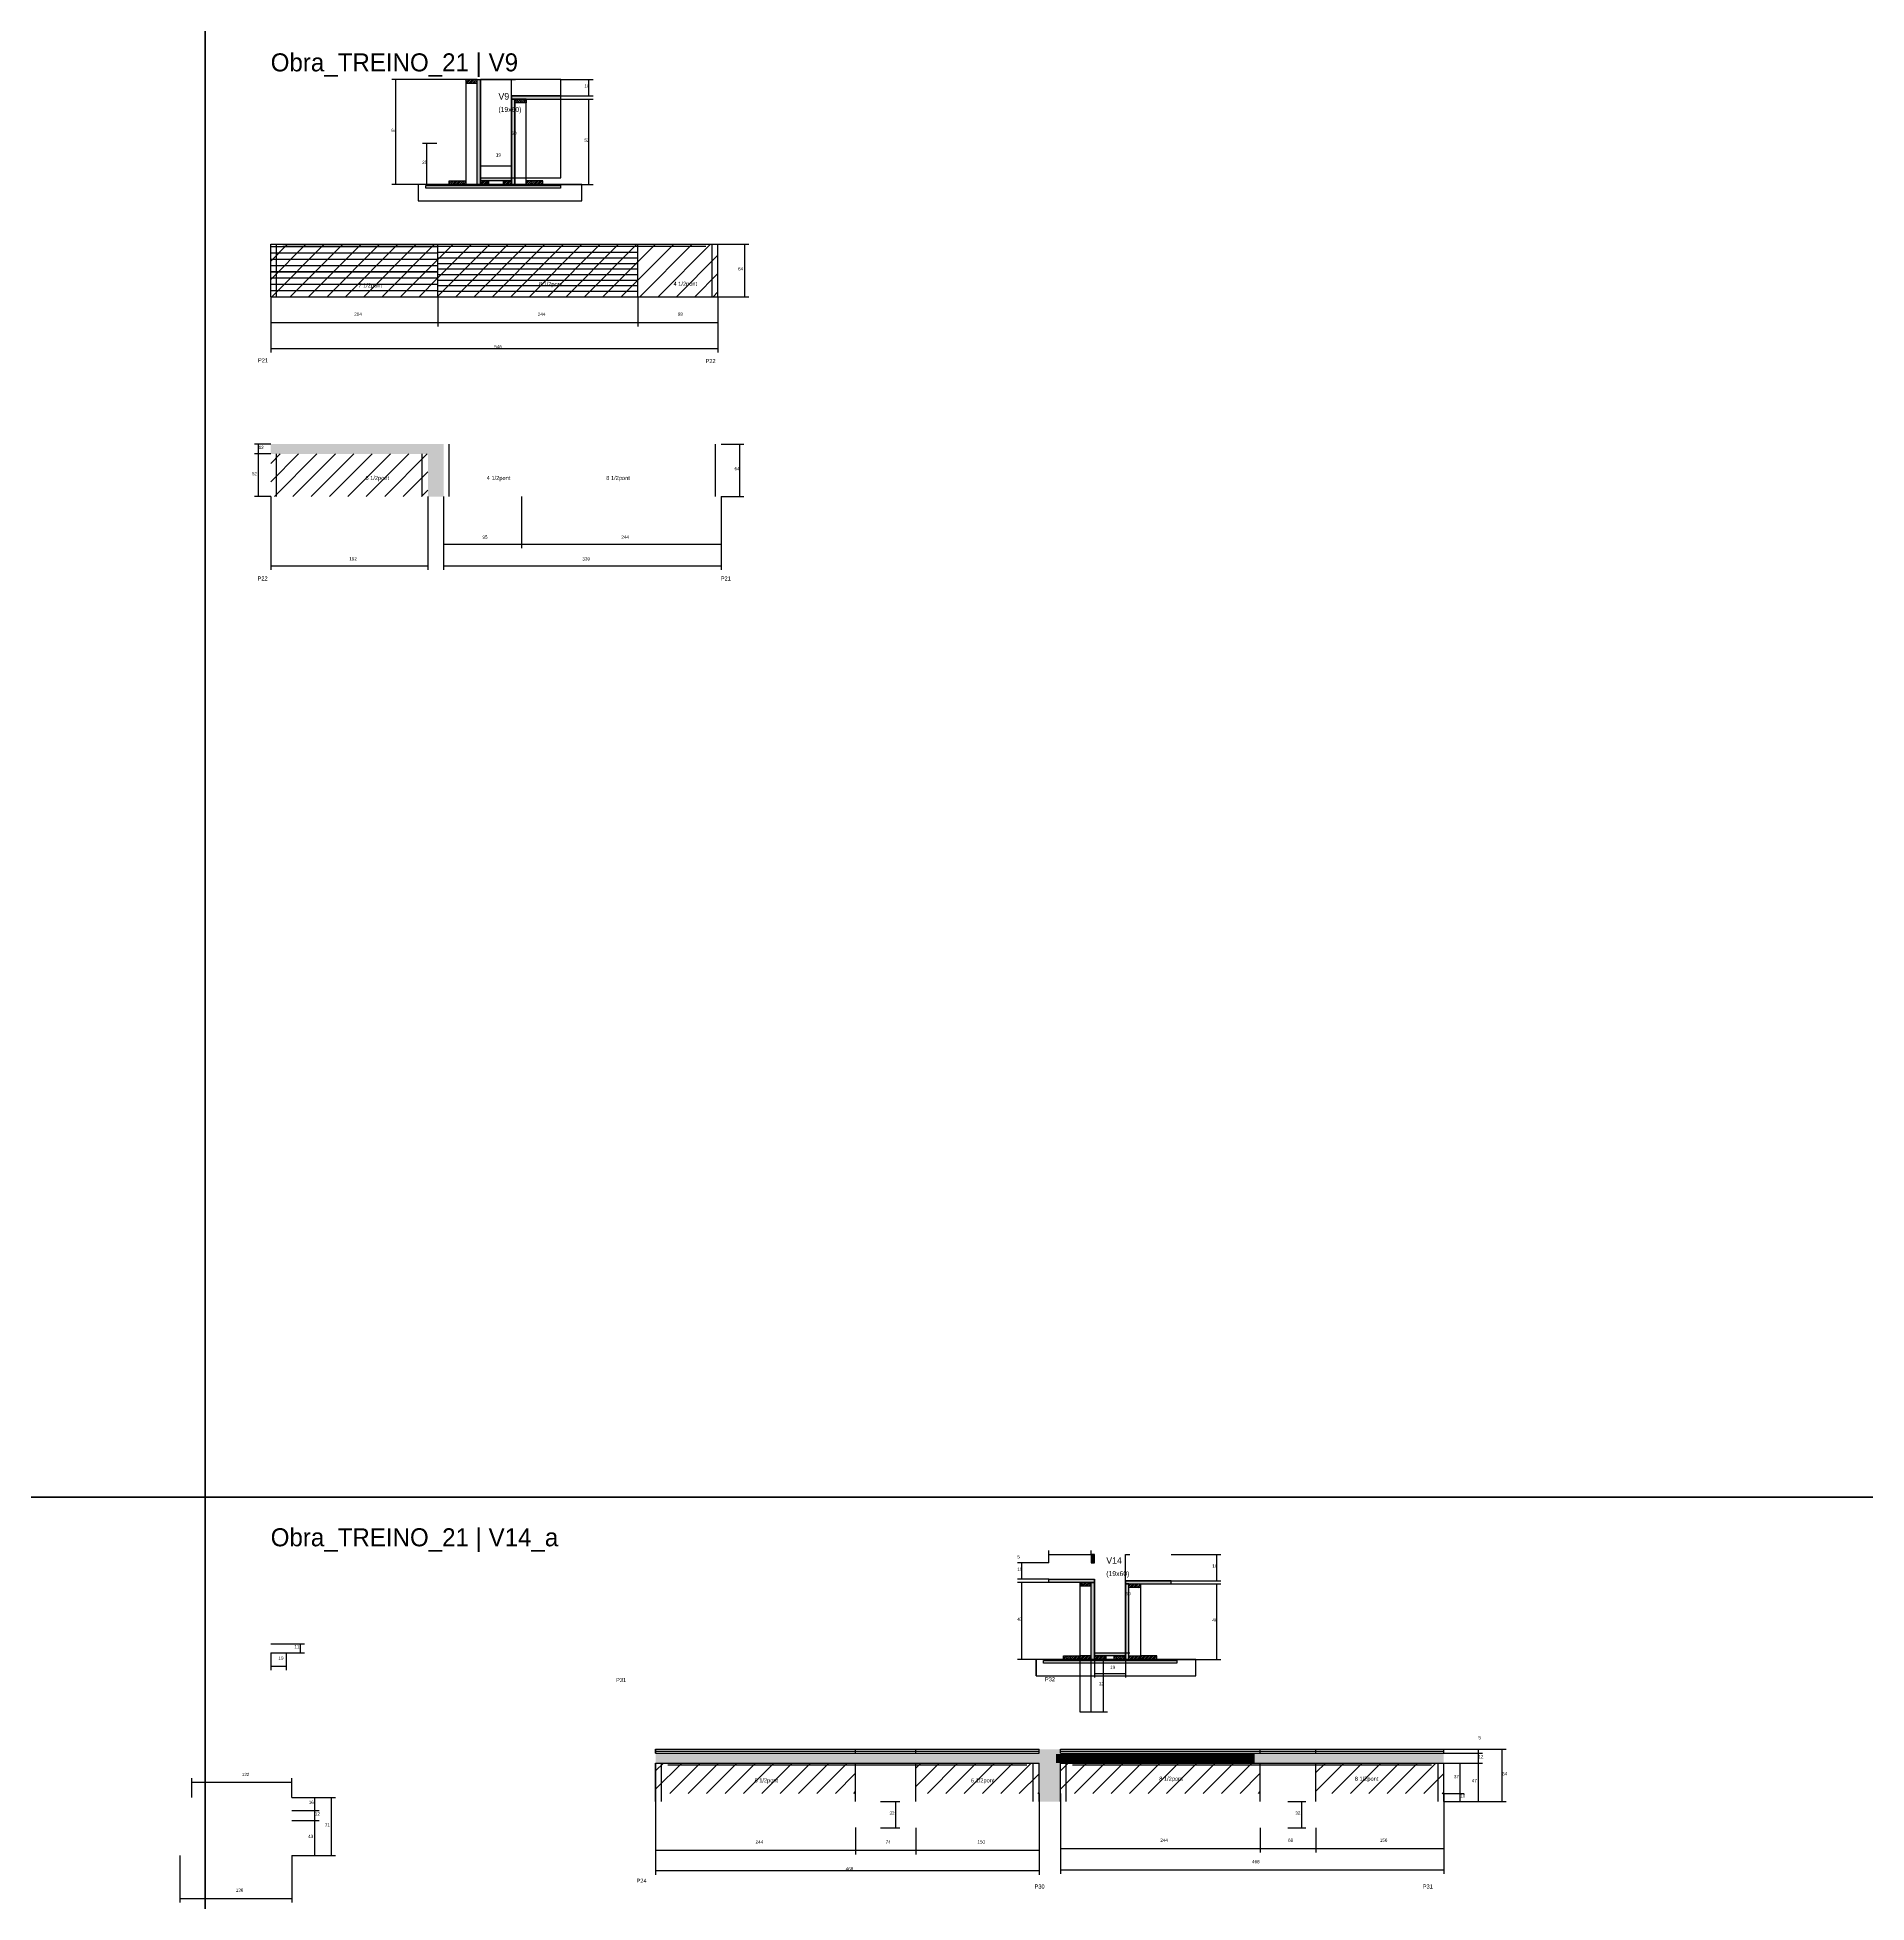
# Model space of a CAD drawing. Header units: metres. Extents: x -41 to 34800, y -36000 to 1848.
# Drawn here: x 8495 to 10728, y -22095 to -19818 of the extents above; entities that cross this region are included whole.
import ezdxf

# ---------------------------------------------------------------- set-up
doc = ezdxf.new("R2010")
doc.units = ezdxf.units.M
for name, color, linetype in [('CELL_BORDER', 8, 'Continuous'), ('CONCRETO', 251, 'Continuous'), ('COTA', 4, 'Continuous'), ('Cota Seção (2x)', 4, 'Continuous'), ('detalhes', 7, 'Continuous'), ('Hachura', 253, 'Continuous'), ('LABEL_ID', 3, 'Continuous'), ('Madeira', 126, 'Continuous'), ('NOMENCLATURA', 7, 'Continuous'), ('Painéis', 200, 'Continuous'), ('SARR_2.2x7', 40, 'Continuous'), ('SARR_EDITAR', 141, 'Continuous'), ('SCO-___-LAJ', 4, 'Continuous'), ('Texto Seção', 7, 'Continuous')]:
    doc.layers.add(name, color=color, linetype=linetype)

msp = doc.modelspace()

# ---------------------------------------------------------------- hatches: boundary and pattern name
at = {"layer": 'COTA'}
h = msp.add_hatch(dxfattribs=at)
h.set_pattern_fill('AR-CONC', scale=0.03)
h.paths.add_polyline_path([(8972, -20378.9), (8991, -20378.9), (8991, -20314.9), (8780, -20314.9), (8780, -20326.9), (8972, -20326.9)])
h = msp.add_hatch(dxfattribs=at)
h.set_pattern_fill('AR-CONC', scale=0.03)
h.paths.add_polyline_path([(9717.9, -21971.6), (9743.9, -21971.6), (9743.9, -21924.6), (10211.9, -21924.6), (10211.9, -21912.6), (9743.9, -21912.6), (9743.9, -21907.6), (9717.9, -21907.6), (9717.9, -21912.6), (9249.9, -21912.6), (9249.9, -21924.6), (9717.9, -21924.6)])
at = {"layer": 'Hachura'}
h = msp.add_hatch(dxfattribs=at)
h.set_pattern_fill('ANSI31', scale=0.5)
h.paths.add_polyline_path([(9018, -19870), (9018, -19874.4), (9018, -19874.4), (9032, -19874.4), (9032, -19874.4), (9032, -19870), (9032, -19870), (9018, -19870)])
h = msp.add_hatch(color=8, dxfattribs=at)
h.dxf.hatch_style = 1
h.paths.add_polyline_path([(9032, -19870), (9036, -19870), (9036, -19870), (9036, -19998), (9036, -19998), (9032, -19998), (9032, -19998), (9032, -19870)])
h = msp.add_hatch(color=8, dxfattribs=at)
h.dxf.hatch_style = 1
h.paths.add_polyline_path([(9134, -19894), (9134, -19890), (9134, -19890), (9074, -19890), (9074, -19890), (9074, -19894), (9074, -19894), (9134, -19894)])
h = msp.add_hatch(color=8, dxfattribs=at)
h.dxf.hatch_style = 1
h.paths.add_polyline_path([(9078, -19894), (9074, -19894), (9074, -19894), (9074, -19998), (9074, -19998), (9078, -19998), (9078, -19998), (9078, -19894)])
h = msp.add_hatch(dxfattribs=at)
h.set_pattern_fill('ANSI31', scale=0.5)
h.paths.add_polyline_path([(9092, -19894), (9092, -19898.4), (9092, -19898.4), (9078, -19898.4), (9078, -19898.4), (9078, -19894), (9078, -19894), (9092, -19894)])
h = msp.add_hatch(dxfattribs=at)
h.set_pattern_fill('ANSI31', scale=0.5)
h.paths.add_polyline_path([(8998, -19998), (8998, -19993.6), (8998, -19993.6), (9018, -19993.6), (9018, -19993.6), (9018, -19998), (9018, -19998), (8998, -19998)])
h = msp.add_hatch(color=8, dxfattribs=at)
h.dxf.hatch_style = 1
h.paths.add_polyline_path([(9036, -19993.6), (9036, -19990), (9036, -19990), (9074, -19990), (9074, -19990), (9074, -19993.6), (9074, -19993.6), (9036, -19993.6)])
h = msp.add_hatch(dxfattribs=at)
h.set_pattern_fill('ANSI31', scale=0.5)
h.paths.add_polyline_path([(9036, -19998), (9036, -19993.6), (9036, -19993.6), (9046, -19993.6), (9046, -19993.6), (9046, -19998), (9046, -19998), (9036, -19998)])
h = msp.add_hatch(dxfattribs=at)
h.set_pattern_fill('ANSI31', scale=0.5)
h.paths.add_polyline_path([(9064, -19998), (9064, -19993.6), (9064, -19993.6), (9074, -19993.6), (9074, -19993.6), (9074, -19998), (9074, -19998), (9064, -19998)])
h = msp.add_hatch(dxfattribs=at)
h.set_pattern_fill('ANSI31', scale=0.5)
h.paths.add_polyline_path([(9112, -19998), (9112, -19993.6), (9112, -19993.6), (9092, -19993.6), (9092, -19993.6), (9092, -19998), (9092, -19998), (9112, -19998)])
h = msp.add_hatch(dxfattribs=at)
h.set_pattern_fill('ANSI31', scale=5)
h.paths.add_polyline_path([(8984, -20135), (8984, -20071), (8780, -20071), (8780, -20135)])
h = msp.add_hatch(dxfattribs=at)
h.set_pattern_fill('ANSI31', scale=5)
h.paths.add_polyline_path([(9228, -20135), (9228, -20071), (8984, -20071), (8984, -20135)])
h = msp.add_hatch(dxfattribs=at)
h.set_pattern_fill('ANSI31', scale=5)
h.paths.add_polyline_path([(9228, -20071), (9228, -20135), (9326, -20135), (9326, -20071)])
h = msp.add_hatch(dxfattribs=at)
h.set_pattern_fill('ANSI31', scale=5)
h.paths.add_polyline_path([(8972, -20326.9), (8780, -20326.9), (8780, -20378.9), (8972, -20378.9)])
h = msp.add_hatch(color=8, dxfattribs=at)
h.dxf.hatch_style = 1
h.paths.add_polyline_path([(9785.6, -21670), (9781.6, -21670), (9781.6, -21670), (9781.6, -21680), (9781.6, -21680), (9785.6, -21680), (9785.6, -21680), (9785.6, -21670)])
h = msp.add_hatch(color=8, dxfattribs=at)
h.dxf.hatch_style = 1
h.paths.add_polyline_path([(9730, -21704), (9730, -21700), (9730, -21700), (9785.6, -21700), (9785.6, -21700), (9785.6, -21704), (9785.6, -21704), (9730, -21704)])
h = msp.add_hatch(dxfattribs=at)
h.set_pattern_fill('ANSI31', scale=0.5)
h.paths.add_polyline_path([(9781.6, -21708.4), (9781.6, -21704), (9781.6, -21704), (9767.6, -21704), (9767.6, -21704), (9767.6, -21708.4), (9767.6, -21708.4), (9781.6, -21708.4)])
h = msp.add_hatch(color=8, dxfattribs=at)
h.dxf.hatch_style = 1
h.paths.add_polyline_path([(9781.6, -21704), (9785.6, -21704), (9785.6, -21704), (9785.6, -21798), (9785.6, -21798), (9781.6, -21798), (9781.6, -21798), (9781.6, -21704)])
h = msp.add_hatch(color=8, dxfattribs=at)
h.dxf.hatch_style = 1
h.paths.add_polyline_path([(9879.2, -21706), (9879.2, -21702), (9879.2, -21702), (9823.6, -21702), (9823.6, -21702), (9823.6, -21706), (9823.6, -21706), (9879.2, -21706)])
h = msp.add_hatch(color=8, dxfattribs=at)
h.dxf.hatch_style = 1
h.paths.add_polyline_path([(9827.6, -21706), (9823.6, -21706), (9823.6, -21706), (9823.6, -21798), (9823.6, -21798), (9827.6, -21798), (9827.6, -21798), (9827.6, -21706)])
h = msp.add_hatch(dxfattribs=at)
h.set_pattern_fill('ANSI31', scale=0.5)
h.paths.add_polyline_path([(9827.6, -21710.4), (9827.6, -21706), (9827.6, -21706), (9841.6, -21706), (9841.6, -21706), (9841.6, -21710.4), (9841.6, -21710.4), (9827.6, -21710.4)])
h = msp.add_hatch(dxfattribs=at)
h.set_pattern_fill('ANSI31', scale=0.5)
h.paths.add_polyline_path([(9747.6, -21798), (9747.6, -21793.6), (9747.6, -21793.6), (9767.6, -21793.6), (9767.6, -21793.6), (9767.6, -21798), (9767.6, -21798), (9747.6, -21798)])
h = msp.add_hatch(dxfattribs=at)
h.set_pattern_fill('ANSI31', scale=0.5)
h.paths.add_polyline_path([(9781.6, -21798), (9781.6, -21793.6), (9781.6, -21793.6), (9767.6, -21793.6), (9767.6, -21793.6), (9767.6, -21798), (9767.6, -21798), (9781.6, -21798)])
h = msp.add_hatch(color=8, dxfattribs=at)
h.dxf.hatch_style = 1
h.paths.add_polyline_path([(9785.6, -21793.6), (9785.6, -21790), (9785.6, -21790), (9823.6, -21790), (9823.6, -21790), (9823.6, -21793.6), (9823.6, -21793.6), (9785.6, -21793.6)])
h = msp.add_hatch(dxfattribs=at)
h.set_pattern_fill('ANSI31', scale=0.5)
h.paths.add_polyline_path([(9785.6, -21798), (9785.6, -21793.6), (9785.6, -21793.6), (9799.6, -21793.6), (9799.6, -21793.6), (9799.6, -21798), (9799.6, -21798), (9785.6, -21798)])
h = msp.add_hatch(dxfattribs=at)
h.set_pattern_fill('ANSI31', scale=0.5)
h.paths.add_polyline_path([(9809.6, -21798), (9809.6, -21793.6), (9809.6, -21793.6), (9823.6, -21793.6), (9823.6, -21793.6), (9823.6, -21798), (9823.6, -21798), (9809.6, -21798)])
h = msp.add_hatch(dxfattribs=at)
h.set_pattern_fill('ANSI31', scale=0.5)
h.paths.add_polyline_path([(9827.6, -21798), (9827.6, -21793.6), (9827.6, -21793.6), (9841.6, -21793.6), (9841.6, -21793.6), (9841.6, -21798), (9841.6, -21798), (9827.6, -21798)])
h = msp.add_hatch(dxfattribs=at)
h.set_pattern_fill('ANSI31', scale=0.5)
h.paths.add_polyline_path([(9861.6, -21798), (9861.6, -21793.6), (9861.6, -21793.6), (9841.6, -21793.6), (9841.6, -21793.6), (9841.6, -21798), (9841.6, -21798), (9861.6, -21798)])
h = msp.add_hatch(dxfattribs=at)
h.set_pattern_fill('ANSI31', scale=5)
h.paths.add_polyline_path([(9493.9, -21961.6), (9493.9, -21924.6), (9249.9, -21924.6), (9249.9, -21961.6)])
h = msp.add_hatch(dxfattribs=at)
h.set_pattern_fill('ANSI31', scale=5)
h.paths.add_polyline_path([(9717.9, -21924.6), (9567.4, -21924.6), (9567.4, -21961.6), (9717.9, -21961.6)])
h = msp.add_hatch(dxfattribs=at)
h.set_pattern_fill('ANSI31', scale=5)
h.paths.add_polyline_path([(9743.9, -21924.6), (9743.9, -21961.6), (9987.9, -21961.6), (9987.9, -21924.6)])
h = msp.add_hatch(dxfattribs=at)
h.set_pattern_fill('ANSI31', scale=5)
h.paths.add_polyline_path([(10055.9, -21924.6), (10055.9, -21961.6), (10211.9, -21961.6), (10211.9, -21924.6)])

# ---------------------------------------------------------------- linework, layer by layer
at = {"layer": 'CELL_BORDER'}
for points in [[(5800, -21600), (8700, -21600), (8700, -19800), (5800, -19800)], [(8700, -21600), (11600, -21600), (11600, -19800), (8700, -19800)], [(5800, -23400), (8700, -23400), (8700, -21600), (5800, -21600)], [(8700, -23400), (11600, -23400), (11600, -21600), (8700, -21600)]]:
    msp.add_lwpolyline(points, close=True, dxfattribs=at)
at = {"layer": 'CONCRETO'}
for points in [[(9134, -19890), (9134, -19870), (9036, -19870), (9036, -19870), (9036, -19870), (9036, -19990), (9074, -19990), (9074, -19900), (9074, -19890)], [(9036, -19990), (9134, -19990), (9134, -19870), (9036, -19870)]]:
    msp.add_lwpolyline(points, close=True, dxfattribs=at)
at = {"layer": 'COTA'}
for p, q in [((9018, -19870), (8927.7, -19870)), ((8932.7, -19998), (8932.7, -19870)), ((9134, -19870), (9173.5, -19870)), ((9168.5, -19890), (9168.5, -19870)), ((9092, -19894), (9173.5, -19894)), ((9134, -19890), (9173.5, -19890)), ((9168.5, -19998), (9168.5, -19894)), ((8983, -19948), (8965.5, -19948)), ((8970.5, -19998), (8970.5, -19948)), ((8998, -19998), (8927.7, -19998)), ((8989.9, -19998), (8965.5, -19998)), ((9112, -19998), (9173.5, -19998)), ((9326, -20071), (9363.7, -20071)), ((9358.7, -20135), (9358.7, -20071)), ((8780, -20135), (8780, -20171.4)), ((8780, -20135), (8780, -20203.1)), ((8984, -20135), (8984, -20171.4)), ((8984, -20135), (8984, -20171.4)), ((9228, -20135), (9228, -20171.4)), ((9228, -20135), (9228, -20171.4)), ((9326, -20135), (9326, -20203.1)), ((9326, -20135), (9326, -20171.4)), ((9326, -20135), (9363.7, -20135)), ((8780, -20166.4), (8984, -20166.4)), ((8984, -20166.4), (9228, -20166.4)), ((9228, -20166.4), (9326, -20166.4)), ((8780, -20198.1), (9326, -20198.1)), ((8780, -20314.9), (8760.3, -20314.9)), ((8780, -20326.9), (8760.3, -20326.9)), ((8780, -20326.9), (8760.3, -20326.9)), ((8765.3, -20326.9), (8765.3, -20314.9)), ((8765.3, -20378.9), (8765.3, -20326.9)), ((9330, -20314.9), (9357.7, -20314.9)), ((9352.7, -20378.9), (9352.7, -20314.9)), ((8780, -20378.9), (8760.3, -20378.9)), ((8780, -20378.9), (8780, -20468.4)), ((8972, -20378.9), (8972, -20468.4)), ((8991, -20378.9), (8991, -20441.9)), ((8991, -20378.9), (8991, -20468.4)), ((9086, -20378.9), (9086, -20441.9)), ((9086, -20378.9), (9086, -20441.9)), ((9330, -20378.9), (9330, -20441.9)), ((9330, -20378.9), (9330, -20468.4)), ((9330, -20378.9), (9357.7, -20378.9)), ((8991, -20436.9), (9086, -20436.9)), ((9086, -20436.9), (9330, -20436.9)), ((8780, -20463.4), (8972, -20463.4)), ((8991, -20463.4), (9330, -20463.4)), ((9730, -21680), (9730, -21665)), ((9730, -21670), (9781.6, -21670)), ((9781.6, -21670), (9781.6, -21665)), ((9879.2, -21670), (9939.9, -21670)), ((9934.9, -21702), (9934.9, -21670)), ((9730, -21680), (9691.8, -21680)), ((9696.8, -21700), (9696.8, -21680)), ((9730, -21700), (9691.8, -21700)), ((9730, -21704), (9691.8, -21704)), ((9696.8, -21798), (9696.8, -21704)), ((9879.2, -21702), (9939.9, -21702)), ((9879.2, -21706), (9939.9, -21706)), ((9934.9, -21798), (9934.9, -21706)), ((8799, -21779.1), (8821.4, -21779.1)), ((8816.4, -21790.1), (8816.4, -21779.1)), ((8780, -21790.1), (8780, -21811.2)), ((8780, -21806.2), (8799, -21806.2)), ((8799, -21790.1), (8799, -21811.2)), ((8799, -21790.1), (8821.4, -21790.1)), ((9747.6, -21798), (9691.8, -21798)), ((9781.6, -21798), (9801.5, -21798)), ((9785.6, -21798), (9785.6, -21820.2)), ((9796.5, -21862), (9796.5, -21798)), ((9823.6, -21798), (9823.6, -21820.2)), ((9871.2, -21798), (9939.9, -21798)), ((9785.6, -21815.2), (9823.6, -21815.2)), ((9781.6, -21862), (9801.5, -21862)), ((10211.9, -21907.6), (10259.2, -21907.6)), ((10211.9, -21907.6), (10288.2, -21907.6)), ((10211.9, -21912.6), (10259.2, -21912.6)), ((10211.9, -21912.6), (10259.2, -21912.6)), ((10254.2, -21912.6), (10254.2, -21907.6)), ((10254.2, -21924.6), (10254.2, -21912.6)), ((10283.2, -21971.6), (10283.2, -21907.6)), ((8683.7, -21966.5), (8683.7, -21943)), ((8805.7, -21966.5), (8805.7, -21943)), ((10211.9, -21924.6), (10259.2, -21924.6)), ((10211.9, -21924.6), (10259.2, -21924.6)), ((10211.9, -21924.6), (10237, -21924.6)), ((10232, -21961.6), (10232, -21924.6)), ((10254.2, -21971.6), (10254.2, -21924.6)), ((8683.7, -21948), (8805.7, -21948)), ((8805.7, -21966.5), (8859.3, -21966.5)), ((8805.7, -21966.5), (8839, -21966.5)), ((8834, -21982.5), (8834, -21966.5)), ((8854.3, -22037.5), (8854.3, -21966.5)), ((9249.9, -21961.6), (9249.9, -22036)), ((9249.9, -21961.6), (9249.9, -22060.8)), ((9717.9, -21961.6), (9717.9, -22060.8)), ((9743.9, -21961.6), (9743.9, -22059.9)), ((10211.9, -21961.6), (10211.9, -22059.9)), ((10211.9, -21961.6), (10237, -21961.6)), ((10211.9, -21961.6), (10237, -21961.6)), ((10232, -21971.6), (10232, -21961.6)), ((8805.7, -21982.5), (8839, -21982.5)), ((8805.7, -21982.5), (8839, -21982.5)), ((8834, -21994.5), (8834, -21982.5)), ((9524.5, -21971.6), (9548, -21971.6)), ((9543, -22003.6), (9543, -21971.6)), ((9717.9, -21971.6), (9717.9, -22036)), ((9743.9, -21971.6), (9743.9, -22033.8)), ((10021.4, -21971.6), (10043.5, -21971.6)), ((10038.5, -22003.6), (10038.5, -21971.6)), ((10211.9, -21971.6), (10211.9, -22033.8)), ((10211.9, -21971.6), (10259.2, -21971.6)), ((10211.9, -21971.6), (10288.2, -21971.6)), ((10211.9, -21971.6), (10237, -21971.6)), ((8805.7, -21994.5), (8839, -21994.5)), ((8805.7, -21994.5), (8839, -21994.5)), ((8834, -22037.5), (8834, -21994.5)), ((9493.9, -22003.2), (9493.9, -22036)), ((9493.9, -22003.6), (9493.9, -22036)), ((9524.5, -22003.6), (9548, -22003.6)), ((9567.4, -22003.6), (9567.4, -22036)), ((9567.4, -22003.6), (9567.4, -22036)), ((9987.9, -22003.6), (9987.9, -22033.8)), ((9987.9, -22003.6), (9987.9, -22033.8)), ((10021.4, -22003.6), (10043.5, -22003.6)), ((10055.9, -22003.6), (10055.9, -22033.8)), ((10055.9, -22003.6), (10055.9, -22033.8)), ((9249.9, -22031), (9493.9, -22031)), ((9493.9, -22031), (9567.4, -22031)), ((9567.4, -22031), (9717.9, -22031)), ((9743.9, -22028.8), (9987.9, -22028.8)), ((9987.9, -22028.8), (10055.9, -22028.8)), ((10055.9, -22028.8), (10211.9, -22028.8)), ((8669.2, -22037.5), (8669.2, -22094.9)), ((8805.7, -22037.5), (8805.7, -22094.9)), ((8805.7, -22037.5), (8839, -22037.5)), ((8805.7, -22037.5), (8859.3, -22037.5)), ((9249.9, -22055.8), (9717.9, -22055.8)), ((9743.9, -22054.9), (10211.9, -22054.9)), ((8669.2, -22089.9), (8805.7, -22089.9))]:
    msp.add_line(p, q, dxfattribs=at)
at = {"layer": 'Cota Seção (2x)'}
for p, q in [((9036, -19870), (9079, -19870)), ((9074, -19990), (9074, -19870)), ((9036, -19990), (9036, -19970.4)), ((9036, -19975.4), (9074, -19975.4)), ((9074, -19990), (9074, -19970.4)), ((9036, -19990), (9079, -19990)), ((9823.6, -21790), (9823.6, -21670)), ((9823.6, -21670), (9828.6, -21670)), ((9823.6, -21790), (9828.6, -21790))]:
    msp.add_line(p, q, dxfattribs=at)
at = {"layer": 'detalhes'}
msp.add_line((9714.2, -21818), (9714.2, -21798), dxfattribs=at)
at = {"layer": 'Madeira'}
for points in [[(9018, -19870), (9018, -19874.4), (9032, -19874.4), (9032, -19870)], [(9018, -19998), (9032, -19998), (9032, -19870), (9018, -19870)], [(9092, -19894), (9092, -19898.4), (9078, -19898.4), (9078, -19894)], [(9092, -19894), (9078, -19894), (9078, -19998), (9092, -19998)], [(8960.2, -20018), (9159.8, -20018), (9159.8, -19998), (8960.2, -19998)], [(8998, -19998), (8998, -19993.6), (9018, -19993.6), (9018, -19998)], [(9036, -19998), (9036, -19993.6), (9046, -19993.6), (9046, -19998)], [(9064, -19998), (9064, -19993.6), (9074, -19993.6), (9074, -19998)], [(9112, -19998), (9112, -19993.6), (9092, -19993.6), (9092, -19998)], [(9781.6, -21708.4), (9781.6, -21704), (9767.6, -21704), (9767.6, -21708.4)], [(9781.6, -21704), (9767.6, -21704), (9767.6, -21862), (9781.6, -21862)], [(9827.6, -21710.4), (9827.6, -21706), (9841.6, -21706), (9841.6, -21710.4)], [(9827.6, -21706), (9841.6, -21706), (9841.6, -21798), (9827.6, -21798)], [(9714.2, -21818), (9909.3, -21818), (9909.3, -21798), (9714.2, -21798)], [(9747.6, -21798), (9747.6, -21793.6), (9767.6, -21793.6), (9767.6, -21798)], [(9781.6, -21798), (9781.6, -21793.6), (9767.6, -21793.6), (9767.6, -21798)], [(9785.6, -21798), (9785.6, -21793.6), (9799.6, -21793.6), (9799.6, -21798)], [(9809.6, -21798), (9809.6, -21793.6), (9823.6, -21793.6), (9823.6, -21798)], [(9827.6, -21798), (9827.6, -21793.6), (9841.6, -21793.6), (9841.6, -21798)], [(9861.6, -21798), (9861.6, -21793.6), (9841.6, -21793.6), (9841.6, -21798)]]:
    msp.add_lwpolyline(points, close=True, dxfattribs=at)
at = {"layer": 'Painéis'}
for p, q in [((9036, -19998), (9036, -19870)), ((9074, -19890), (9134, -19890)), ((9074, -19894), (9074, -19890)), ((9074, -19998), (9074, -19894)), ((9134, -19894), (9134, -19890)), ((9036, -19990), (9074, -19990)), ((9036, -19993.6), (9036, -19990)), ((9074, -19993.6), (9074, -19990)), ((8780, -20071), (8984, -20071)), ((8780, -20135), (8780, -20071)), ((8984, -20071), (9326, -20071)), ((8984, -20135), (8984, -20071)), ((9228, -20135), (9228, -20071)), ((9326, -20135), (9326, -20071)), ((8780, -20135), (8984, -20135)), ((8984, -20135), (9326, -20135)), ((9730, -21700), (9785.6, -21700)), ((9730, -21704), (9730, -21700)), ((9785.6, -21704), (9785.6, -21700)), ((9785.6, -21798), (9785.6, -21704)), ((9823.6, -21702), (9879.2, -21702)), ((9823.6, -21706), (9823.6, -21702)), ((9823.6, -21798), (9823.6, -21706)), ((9879.2, -21706), (9879.2, -21702)), ((8780, -21779.1), (8799, -21779.1)), ((8780, -21790.1), (8799, -21790.1)), ((9785.6, -21790), (9823.6, -21790)), ((9785.6, -21793.6), (9785.6, -21790)), ((9823.6, -21793.6), (9823.6, -21790)), ((9249.9, -21907.6), (9717.9, -21907.6)), ((9249.9, -21912.6), (9249.9, -21907.6)), ((9249.9, -21912.6), (9717.9, -21912.6)), ((9493.9, -21912.6), (9493.9, -21907.6)), ((9567.4, -21912.6), (9567.4, -21907.6)), ((9717.9, -21912.6), (9717.9, -21907.6)), ((9743.9, -21907.6), (10211.9, -21907.6)), ((9743.9, -21912.6), (9743.9, -21907.6)), ((9743.9, -21912.6), (10211.9, -21912.6)), ((9987.9, -21912.6), (9987.9, -21907.6)), ((10055.9, -21912.6), (10055.9, -21907.6)), ((10211.9, -21912.6), (10211.9, -21907.6)), ((9249.9, -21924.6), (9717.9, -21924.6)), ((9249.9, -21971.6), (9249.9, -21924.6)), ((9249.9, -21961.6), (9249.9, -21924.6)), ((9493.9, -21971.6), (9493.9, -21924.6)), ((9567.4, -21971.6), (9567.4, -21924.6)), ((9717.9, -21971.6), (9717.9, -21924.6)), ((9743.9, -21924.6), (10211.9, -21924.6)), ((9743.9, -21971.6), (9743.9, -21924.6)), ((9987.9, -21971.6), (9987.9, -21924.6)), ((10055.9, -21971.6), (10055.9, -21924.6)), ((10211.9, -21971.6), (10211.9, -21924.6))]:
    msp.add_line(p, q, dxfattribs=at)
for points in [[(9032, -19870), (9036, -19870), (9036, -19998), (9032, -19998)], [(9134, -19894), (9134, -19890), (9074, -19890), (9074, -19894)], [(9078, -19894), (9074, -19894), (9074, -19998), (9078, -19998)], [(9036, -19993.6), (9036, -19990), (9074, -19990), (9074, -19993.6)], [(9785.6, -21670), (9781.6, -21670), (9781.6, -21680), (9785.6, -21680)], [(9730, -21704), (9730, -21700), (9785.6, -21700), (9785.6, -21704)], [(9781.6, -21704), (9785.6, -21704), (9785.6, -21798), (9781.6, -21798)], [(9879.2, -21706), (9879.2, -21702), (9823.6, -21702), (9823.6, -21706)], [(9827.6, -21706), (9823.6, -21706), (9823.6, -21798), (9827.6, -21798)], [(9785.6, -21793.6), (9785.6, -21790), (9823.6, -21790), (9823.6, -21793.6)], [(9249.9, -21912.6), (9249.9, -21912.6), (9249.9, -21907.6), (9249.9, -21907.6)], [(9249.9, -21961.6), (9249.9, -21961.6), (9249.9, -21924.6), (9249.9, -21924.6)]]:
    msp.add_lwpolyline(points, close=True, dxfattribs=at)
at = {"layer": 'SARR_2.2x7'}
for p, q in [((8781, -20073.8), (8983, -20073.8)), ((8787, -20135), (8787, -20071)), ((8795, -20073.2), (8984, -20073.2)), ((8984, -20073.2), (9228, -20073.2)), ((9228, -20073.2), (9311, -20073.2)), ((9319, -20135), (9319, -20071)), ((8781, -20081.6), (8983, -20081.6)), ((8781, -20089.2), (8983, -20089.2)), ((8781, -20096.9), (8983, -20096.9)), ((8985, -20080.6), (9227, -20080.6)), ((8985, -20080.8), (9227, -20080.8)), ((8985, -20087.6), (9227, -20087.6)), ((8985, -20094.3), (9227, -20094.3)), ((8985, -20101.1), (9227, -20101.1)), ((8781, -20104.4), (8983, -20104.4)), ((8781, -20104.5), (8983, -20104.5)), ((8781, -20112.1), (8983, -20112.1)), ((8781, -20119.8), (8983, -20119.8)), ((8985, -20107.8), (9227, -20107.8)), ((8985, -20107.9), (9227, -20107.9)), ((8985, -20114.7), (9227, -20114.7)), ((8985, -20121.4), (9227, -20121.4)), ((8781, -20127.4), (8983, -20127.4)), ((8985, -20128.2), (9227, -20128.2)), ((8787, -20378.9), (8787, -20326.9)), ((8965, -20378.9), (8965, -20326.9)), ((8998, -20378.9), (8998, -20314.9)), ((9323, -20378.9), (9323, -20314.9)), ((9738.9, -21913.9), (9980.9, -21913.9)), ((9738.9, -21915.3), (9980.9, -21915.3)), ((9738.9, -21916.6), (9980.9, -21916.6)), ((9738.9, -21917.9), (9980.9, -21917.9)), ((9738.9, -21919.3), (9980.9, -21919.3)), ((9738.9, -21920.6), (9980.9, -21920.6)), ((9738.9, -21921.9), (9980.9, -21921.9)), ((9256.9, -21961.6), (9256.9, -21924.6)), ((9264.9, -21926.8), (9493.9, -21926.8)), ((9493.9, -21926.8), (9567.4, -21926.8)), ((9567.4, -21926.8), (9702.9, -21926.8)), ((9710.9, -21961.6), (9710.9, -21924.6)), ((9738.9, -21923.3), (9980.9, -21923.3)), ((9750.9, -21961.6), (9750.9, -21924.6)), ((9758.9, -21926.8), (9987.9, -21926.8)), ((9987.9, -21926.8), (10055.9, -21926.8)), ((10055.9, -21926.8), (10196.9, -21926.8)), ((10204.9, -21961.6), (10204.9, -21924.6)), ((9256.9, -21971.6), (9256.9, -21961.6)), ((9710.9, -21971.6), (9710.9, -21961.6)), ((9750.9, -21971.6), (9750.9, -21961.6)), ((10204.9, -21971.6), (10204.9, -21961.6))]:
    msp.add_line(p, q, dxfattribs=at)
at = {"layer": 'SARR_EDITAR'}
for p, q in [((9249.9, -21910.1), (9493.9, -21910.1)), ((9493.9, -21910.1), (9567.4, -21910.1)), ((9567.4, -21910.1), (9717.9, -21910.1)), ((9743.9, -21910.1), (9987.9, -21910.1)), ((9987.9, -21910.1), (10055.9, -21910.1)), ((10055.9, -21910.1), (10211.9, -21910.1))]:
    msp.add_line(p, q, dxfattribs=at)
at = {"layer": 'SCO-___-LAJ'}
for points in [[(8969.2, -19999.3), (9133.6, -19999.3), (9133.6, -20002.5), (8969.2, -20002.5)], [(9723.2, -21799.3), (9886.1, -21799.3), (9886.1, -21802.5), (9723.2, -21802.5)]]:
    msp.add_lwpolyline(points, close=True, dxfattribs=at)

# ---------------------------------------------------------------- texts
at = {"layer": 'COTA'}
for s, p in [('10', (9163, -19880)), ('64', (8927.2, -19934)), ('52', (9163, -19946)), ('25', (8965, -19973)), ('64', (9350.6, -20103)), ('204', (8882, -20158.3)), ('244', (9106, -20158.4)), ('98', (9277, -20158.3)), ('546', (9053, -20198.1)), ('12', (8765.3, -20320.9)), ('52', (8757.1, -20352.9)), ('64', (9346.2, -20346.9)), ('95', (9038.5, -20430.4)), ('244', (9208, -20430.4)), ('192', (8876, -20456.9)), ('339', (9160.5, -20456.9)), ('5', (9691.3, -21675)), ('10', (9691.3, -21690)), ('16', (9929.4, -21686)), ('47', (9691.3, -21751)), ('46', (9929.4, -21752)), ('11', (8808.9, -21784.6)), ('19', (8789.5, -21798.6)), ('19', (9804.6, -21809.7)), ('32', (9791, -21830)), ('5', (10254.2, -21895.6)), ('12', (10254.2, -21918.6)), ('122', (8744.7, -21940.5)), ('37', (10224.3, -21943.1)), ('47', (10246.1, -21948.1)), ('64', (10283.2, -21939.6)), ('10', (10232, -21966.6)), ('16', (8826.4, -21974.5)), ('12', (8834, -21988.5)), ('32', (9535.3, -21987.6)), ('32', (10030.8, -21987.6)), ('43', (8825.7, -22016)), ('71', (8846.2, -22002)), ('244', (9371.9, -22022.9)), ('74', (9530.7, -22022.8)), ('150', (9642.7, -22022.9)), ('244', (9865.9, -22020.7)), ('68', (10021.9, -22020.7)), ('156', (10133.9, -22020.7)), ('468', (9481.9, -22055.8)), ('468', (9977.9, -22046.8)), ('136', (8737.4, -22081.7))]:
    msp.add_text(s, height=4, dxfattribs=at).set_placement(p)
at = {"layer": 'Cota Seção (2x)'}
for s, p in [('60', (9074, -19937.5)), ('19', (9055, -19963.9)), ('60', (9823.6, -21719.7))]:
    msp.add_text(s, height=4, dxfattribs=at).set_placement(p)
at = {"layer": 'LABEL_ID'}
for s, p in [('Obra_TREINO_21 | V9', (8780, -19860)), ('Obra_TREINO_21 | V14_a', (8780, -21660))]:
    msp.add_text(s, height=22, dxfattribs=at).set_placement(p)
at = {"layer": 'NOMENCLATURA'}
for s, p in [('7 1/2pont', (8887.1, -20123.6)), ('8 1/2pont', (9107.3, -20122)), ('4 1/2pont', (9271.7, -20121.7)), ('P21', (8764.5, -20215.2)), ('P22', (9310.8, -20216)), ('6 1/2pont', (8895.7, -20358.7)), ('4 1/2pont', (9043.7, -20358.7)), ('8 1/2pont', (9189.6, -20358.7)), ('P22', (8764, -20481.4)), ('P21', (9329.4, -20481.4)), ('P31', (9201.6, -21825.7)), ('P32', (9725.1, -21824.7)), ('8 1/2pont', (9370.6, -21948.2)), ('6 1/2pont', (9634.7, -21948.2)), ('8 1/2pont', (9864.6, -21946.2)), ('8 1/2pont', (10103.3, -21946.2)), ('P24', (9226.5, -22070.7)), ('P30', (9712.4, -22077.7)), ('P31', (10186.3, -22077.7))]:
    msp.add_text(s, height=5, dxfattribs=at).set_placement(p)
at = {"layer": 'Texto Seção'}
for s, height, p in [('V9', 8, (9058, -19894.5)), ('(19x60)', 6, (9058, -19909.5)), ('V14', 8, (9800, -21681.3)), ('(19x60)', 6, (9800, -21696.3))]:
    msp.add_text(s, height=height, dxfattribs=at).set_placement(p)

doc.saveas('drawing.dxf')
